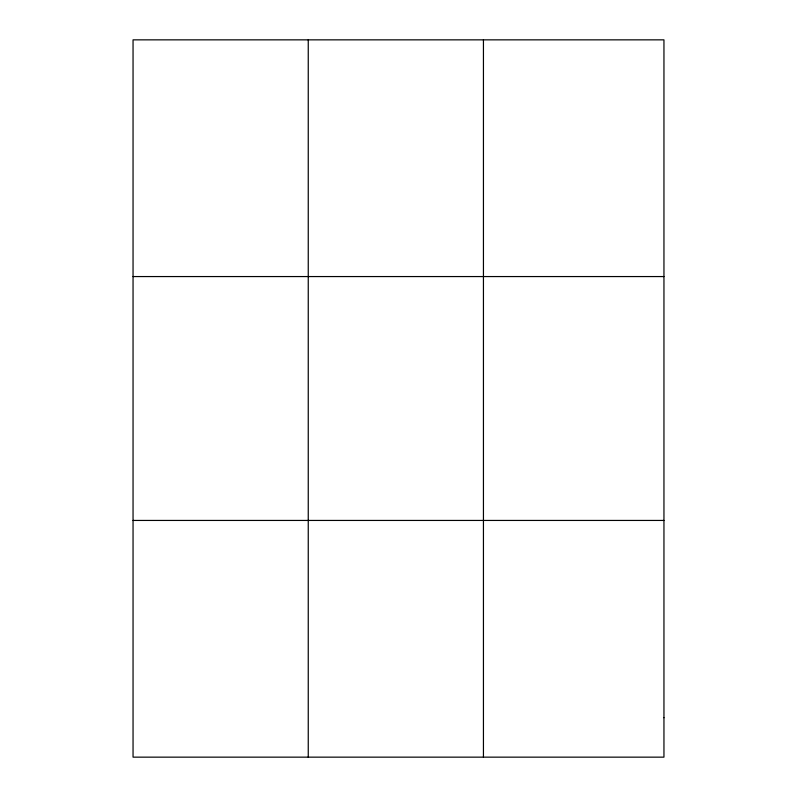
<?xml version="1.0" encoding="UTF-8"?>
<svg xmlns="http://www.w3.org/2000/svg" width="797" height="797" viewBox="0 0 797 797"><rect width="100%" height="100%" fill="white"/><g stroke="black" fill="none" stroke-linecap="round" stroke-linejoin="round"><path stroke-width="1.2" d="M308.25 757.15L308.25 39.85M483.44 757.15L483.44 39.85M133.049 276.559L663.951 276.559M133.049 520.441L663.951 520.441M663.951 717.698L663.951 757.15L133.049 757.15L133.049 39.85L663.951 39.85L663.951 717.698"/></g></svg>
